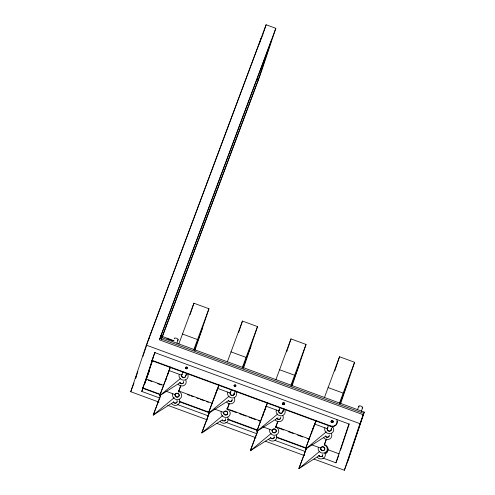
<?xml version="1.0" encoding="UTF-8"?>
<svg xmlns="http://www.w3.org/2000/svg" width="495" height="495" viewBox="0 0 495 495"><rect width="100%" height="100%" fill="white"/><g stroke="black" fill="none" stroke-linecap="round" stroke-linejoin="round"><path stroke-width="0.74" d="M158.994 402.113L130.754 391.731L146.322 345.139L266.112 24.75L275.82 28.32L260.252 74.912L162.205 337.144M137.827 371.621L135.624 378.217L136.459 376.052M142.968 356.239L148.351 340.121L261.49 37.533L259.281 44.129M149.156 338.029L148.333 340.498L148.667 339.607M151.142 332.77L151.272 332.38M160.529 394.824L142.721 388.278L142.851 387.888L160.658 394.435M337.033 421.158A5.173 4.752 18.5 0 1 330.332 426.288L151.934 360.707L154.904 352.65M159.873 398.079L141.762 391.415L154.737 352.589L348.913 423.968L335.938 462.8L322.895 458.005M146.044 379.38L146.174 378.991L163.579 385.388M144.441 384.46L152.342 360.799M144.936 383.124L145.369 381.831M145.586 381.181L152.361 360.911M261.979 37.125L266.112 24.75M161.327 339.125L161.815 337.67L364.246 412.088L348.678 458.679L344.347 470.25L313.941 459.069M162.069 337.107L258.223 79.93L271.198 41.104L159.873 338.846M165.788 380.098L166.308 378.545M190.055 314.715L193.904 303.212L208.952 308.744L194.906 350.435M182.222 374.226A2.067 1.9 18.5 0 0 181.665 375.043L181.733 374.851A2.067 1.9 18.5 0 0 183.113 377.295A2.067 1.9 18.5 0 0 185.668 376.132L186.733 373.279M184.697 372.754L184.827 372.364M180.854 385.586L178.509 392.089M185.631 375.334A2.067 1.9 18.5 0 1 185.6 376.324L185.668 376.132M214.335 397.943L214.855 396.39M215.845 393.469L218.864 384.856M238.602 332.56L242.445 321.057L257.499 326.589L243.447 368.286M230.769 392.071A2.067 1.9 18.5 0 0 230.212 392.888L230.274 392.696A2.067 1.9 18.5 0 0 231.654 395.14A2.067 1.9 18.5 0 0 234.209 393.977L234.147 394.168A2.067 1.9 18.5 0 0 234.178 393.179M229.402 403.431L227.056 409.94M262.882 415.794L263.402 414.235M278.066 417.805L256.806 431.374L267.405 402.701M286.667 351.846L290.992 338.902L306.04 344.433L291.994 386.131M279.316 409.916A2.067 1.9 18.5 0 0 278.753 410.732L278.821 410.541A2.067 1.9 18.5 0 0 280.201 412.985A2.067 1.9 18.5 0 0 282.756 411.821L283.821 408.975M277.942 421.276L275.597 427.785M282.719 411.029A2.067 1.9 18.5 0 1 282.688 412.013L282.756 411.821M311.423 433.639L311.943 432.086M325.97 436.058L305.347 449.219L315.952 420.546M334.731 371.126L339.539 356.746L354.587 362.278L340.541 403.976M327.857 427.76A2.067 1.9 18.5 0 0 327.3 428.577L327.368 428.385A2.067 1.9 18.5 0 0 328.748 430.829A2.067 1.9 18.5 0 0 331.297 429.666L331.235 429.864A2.067 1.9 18.5 0 0 331.266 428.874M330.332 426.288L330.462 425.898A5.173 4.752 18.5 0 0 335.975 424.803A5.173 4.752 18.5 0 0 336.736 419.568M324.448 444.962L324.578 444.572A5.173 4.752 18.5 0 1 328.036 448.965A5.173 4.752 18.5 0 1 325.172 453.426M326.49 439.121L324.411 444.906M340.492 450.233L349.303 423.862M344.347 470.25L359.921 423.652L364.246 412.088M347.676 461.352L363.745 413.418L159.86 338.469M178.788 344.05L193.904 303.212M193.836 349.581L208.952 308.744M227.335 361.894L242.445 321.057M242.383 367.426L257.499 326.589M275.876 379.739L290.992 338.902M290.924 385.271L306.04 344.433M324.423 397.584L339.539 356.746M339.471 403.116L354.587 362.278M160.658 394.973L153.227 415.101L173.844 401.94M209.206 412.818L201.768 432.946L222.391 419.785M257.747 430.662L250.315 450.79L270.932 437.63M306.294 448.507L298.862 468.635L319.479 455.474M130.754 391.731L133.996 383.056M275.82 28.32L159.359 339.805L363.25 414.754M151.934 360.707L152.955 357.972M154.49 353.863L155.003 352.496M142.721 388.278L146.174 378.991M141.762 391.415L143.043 387.993M144.317 384.572L149.335 371.157M161.314 339.007L161.815 337.67M176.901 343.109L178.151 339.774M170.317 367.012L159.712 395.684L180.335 382.524M170.472 367.216L167.322 375.649L169.005 370.526L181.628 375.167M181.665 375.043L182.977 371.522M180.725 385.549L178.571 391.316A4.628 4.251 18.5 0 1 181.424 396.891A4.628 4.251 18.5 0 1 175.595 399.273A4.628 4.251 18.5 0 1 172.736 393.698M194.164 350.355L202.461 328.16M185.6 376.324L186.665 373.478M215.87 393.494L219.019 385.061M230.212 392.888L231.518 389.367M229.272 403.394L227.112 409.161A4.628 4.251 18.5 0 1 229.965 414.736A4.628 4.251 18.5 0 1 224.136 417.118A4.628 4.251 18.5 0 1 221.284 411.543M242.711 368.2L251.008 346.005M234.147 394.168L235.274 391.124M264.151 412.038L267.566 402.905M278.753 410.732L279.997 407.41M277.813 421.239L275.659 427.006A4.628 4.251 18.5 0 1 278.512 432.581A4.628 4.251 18.5 0 1 272.683 434.963A4.628 4.251 18.5 0 1 269.831 429.388M291.252 386.044L299.555 363.85M282.688 412.013L283.759 409.167M312.692 429.883L316.107 420.75M306.733 447.895L298.862 468.635L319.807 451.242M327.3 428.577L328.544 425.255M326.36 439.084L324.2 444.85A4.628 4.251 18.5 0 1 327.059 450.425A4.628 4.251 18.5 0 1 321.224 452.807A4.628 4.251 18.5 0 1 318.372 447.233M339.799 403.889L348.096 381.695M331.235 429.864L332.634 426.102M335.938 462.8L338.753 455.27M357.551 409.526L358.801 406.191M361.183 411.623L362.68 407.614M167.056 376.349L159.712 395.684L180.663 378.291M160.572 395.765L153.227 415.101L174.172 397.708M215.603 394.193L208.259 413.529L228.876 400.368M209.119 413.61L201.768 432.946L222.719 415.553M257.66 431.454L250.315 450.79L271.26 433.397M229.204 396.136L208.259 413.529L217.553 388.371L230.169 393.011M277.751 413.987L256.806 431.374L266.093 406.216L278.716 410.856M326.292 431.832L305.347 449.219L314.641 424.06L327.263 428.701M256.831 79.423L258.223 79.93M182.389 334.001L197.443 339.533M230.936 351.846L245.984 357.378M279.483 369.691L294.531 375.222M328.024 387.536L343.072 393.067M160.553 335.789L174.116 340.777M160.423 336.179L162.564 336.965M166.846 338.543L173.275 340.907M146.322 345.139L359.921 423.652M152.058 360.323L330.462 425.898M178.813 390.988L212.169 403.252M226.673 408.579L260.76 421.109M275.263 426.443L309.35 438.972M148.222 380.179L151.847 381.509M157.651 383.644L161.277 384.974M187.382 394.571L189.56 395.375M191.008 395.907L193.186 396.705M196.812 398.042L198.984 398.84M200.438 399.372L204.064 400.703M206.236 401.507L208.414 402.305M230.169 410.305L236.697 412.7M239.599 413.771L246.126 416.165M249.022 417.236L255.55 419.63M258.452 420.7L260.63 421.499M278.759 428.163L283.833 430.031M288.189 431.628L293.263 433.496M297.613 435.093L302.692 436.961M307.042 438.564L309.22 439.362M327.671 449.639L339.267 453.896M165.924 391.192L175.137 394.577M214.471 409.037L223.684 412.422M263.012 426.882L272.231 430.273M311.559 444.727L320.772 448.117M179.24 401.266L208.946 412.186M227.78 419.11L257.487 430.031M276.328 436.955L306.034 447.876M179.11 401.655L208.816 412.576M227.651 419.5L258.087 430.687M276.198 437.345L306.628 448.532M177.266 404.471L208.42 415.924M225.807 422.315L256.961 433.769M275.078 440.426L305.508 451.613M167.681 405.306L207.504 419.946M216.915 423.404L256.014 437.778M265.425 441.237L304.524 455.61M227.471 412.385A2.067 1.9 18.5 0 1 226.363 414.959A2.067 1.9 18.5 0 1 223.653 413.572A2.067 1.9 18.5 0 1 225.231 411.24M225.763 411.234A2.067 1.9 18.5 0 1 227.174 411.951M227.799 417.279A4.628 4.251 18.5 0 1 226.221 422.65A4.628 4.251 18.5 0 1 220.219 421.61M225.695 418.69A2.067 1.9 18.5 0 1 222.131 420.15M225.361 420.243A2.067 1.9 18.5 0 1 224.087 421.041M223.028 420.967A2.067 1.9 18.5 0 1 222.54 420.738M327.9 449.98A5.173 4.752 18.5 0 1 325.042 453.816M327.393 447.523A5.173 4.752 18.5 0 1 327.82 448.73M324.559 448.074A2.067 1.9 18.5 0 1 322.752 450.747A2.067 1.9 18.5 0 1 320.84 447.963A2.067 1.9 18.5 0 1 324.262 447.641M324.893 452.968A4.628 4.251 18.5 0 1 323.309 458.339A4.628 4.251 18.5 0 1 317.307 457.3M322.783 454.379A2.067 1.9 18.5 0 1 318.922 455.406M322.672 455.487A2.067 1.9 18.5 0 1 321.682 456.582M320.117 456.656A2.067 1.9 18.5 0 1 319.628 456.427M319.213 456.093A2.067 1.9 18.5 0 1 318.898 455.672M322.604 455.685A2.067 1.9 18.5 0 1 322.387 456.13M276.012 430.229A2.067 1.9 18.5 0 1 274.911 432.803A2.067 1.9 18.5 0 1 272.201 431.417A2.067 1.9 18.5 0 1 273.778 429.085M274.31 429.078A2.067 1.9 18.5 0 1 275.715 429.796M276.346 435.124A4.628 4.251 18.5 0 1 274.762 440.494A4.628 4.251 18.5 0 1 268.766 439.455M274.236 436.534A2.067 1.9 18.5 0 1 270.381 437.561M274.125 437.642A2.067 1.9 18.5 0 1 272.634 438.886M271.569 438.811A2.067 1.9 18.5 0 1 271.081 438.582M274.063 437.84A2.067 1.9 18.5 0 1 273.84 438.285M178.924 394.54A2.067 1.9 18.5 0 1 177.823 397.114A2.067 1.9 18.5 0 1 175.106 395.728A2.067 1.9 18.5 0 1 176.684 393.395M177.222 393.389A2.067 1.9 18.5 0 1 178.225 393.76M179.258 399.434A4.628 4.251 18.5 0 1 177.674 404.805A4.628 4.251 18.5 0 1 171.672 403.765M176.981 400.362A2.067 1.9 18.5 0 1 176.034 402.881A2.067 1.9 18.5 0 1 173.293 401.872M177.037 401.952A2.067 1.9 18.5 0 1 175.546 403.196M175.013 403.221A2.067 1.9 18.5 0 1 173.993 402.893M174.395 338.828A2.067 0.817 20.5 0 1 175.304 338.011A2.067 0.817 20.5 0 1 177.86 339.106A2.067 0.817 20.5 0 1 177.396 340.114M359.184 406.946A2.067 0.817 20.5 0 1 359.549 405.851A2.067 0.817 20.5 0 1 362.297 406.859A2.067 0.817 20.5 0 1 361.932 407.954M332.331 420.948A1.033 0.953 18.5 0 1 332.85 422.414M331.223 422.433A1.033 0.953 18.5 0 1 330.969 421.728M282.998 403.116A1.033 0.953 18.5 0 1 284.124 404.749M282.676 404.588A1.033 0.953 18.5 0 1 282.447 404.13M331.378 433.552A4.628 4.251 18.5 0 1 329.794 438.929A4.628 4.251 18.5 0 1 323.798 437.889M332.665 426.764A4.628 4.251 18.5 0 1 330.085 433.657A4.628 4.251 18.5 0 1 324.862 427.816M329.268 434.969A2.067 1.9 18.5 0 1 325.413 435.99M331.217 429.14A2.067 1.9 18.5 0 1 328.538 431.195A2.067 1.9 18.5 0 1 327.851 427.903M329.156 436.076A2.067 1.9 18.5 0 1 326.118 437.011M325.698 436.677A2.067 1.9 18.5 0 1 325.388 436.256M332.807 422.285A1.033 0.953 18.5 0 1 332.826 422.538M282.837 415.707A4.628 4.251 18.5 0 1 281.253 421.084A4.628 4.251 18.5 0 1 275.251 420.045M284.118 408.92A4.628 4.251 18.5 0 1 281.537 415.812A4.628 4.251 18.5 0 1 276.315 409.971M280.727 417.124A2.067 1.9 18.5 0 1 276.866 418.145M282.67 411.296A2.067 1.9 18.5 0 1 279.991 413.35A2.067 1.9 18.5 0 1 279.31 410.058M280.615 418.232A2.067 1.9 18.5 0 1 276.841 418.411M234.29 397.862A4.628 4.251 18.5 0 1 232.706 403.239A4.628 4.251 18.5 0 1 226.71 402.194M235.571 391.075A4.628 4.251 18.5 0 1 232.996 397.968A4.628 4.251 18.5 0 1 227.774 392.127M232.18 399.273A2.067 1.9 18.5 0 1 228.325 400.3M234.129 393.451A2.067 1.9 18.5 0 1 231.45 395.505A2.067 1.9 18.5 0 1 230.763 392.213M232.068 400.381A2.067 1.9 18.5 0 1 228.294 400.566M185.743 380.018A4.628 4.251 18.5 0 1 184.159 385.395A4.628 4.251 18.5 0 1 178.163 384.349M187.692 374.195A4.628 4.251 18.5 0 1 183.855 380.166A4.628 4.251 18.5 0 1 179.227 374.282M183.639 381.428A2.067 1.9 18.5 0 1 179.778 382.456M185.582 375.606A2.067 1.9 18.5 0 1 183.162 377.735A2.067 1.9 18.5 0 1 181.863 374.727M183.527 382.536A2.067 1.9 18.5 0 1 180.069 383.142M185.52 367.556C186.504 371.368 188.762 365.304 185.52 367.556M234.067 385.407C235.051 389.212 237.309 383.149 234.067 385.407M223.882 413.771A2.067 1.9 18.5 0 0 227.44 414.03A2.067 1.9 18.5 0 0 225.751 411.029A2.067 1.9 18.5 0 0 223.882 413.771M320.977 449.46A2.067 1.9 18.5 0 0 324.528 449.72A2.067 1.9 18.5 0 0 322.839 446.725A2.067 1.9 18.5 0 0 320.977 449.46M272.429 431.615A2.067 1.9 18.5 0 0 275.981 431.875A2.067 1.9 18.5 0 0 274.292 428.88A2.067 1.9 18.5 0 0 272.429 431.615M175.341 395.926A2.067 1.9 18.5 0 0 178.893 396.186A2.067 1.9 18.5 0 0 177.204 393.185A2.067 1.9 18.5 0 0 175.341 395.926M282.806 404.198A1.033 0.953 18.5 0 0 284.551 403.963A1.033 0.953 18.5 0 0 283.381 402.658A1.033 0.953 18.5 0 0 282.806 404.198M331.353 422.043A1.033 0.953 18.5 0 0 333.098 421.808A1.033 0.953 18.5 0 0 331.928 420.503A1.033 0.953 18.5 0 0 331.353 422.043M331.427 421.981A0.928 0.854 18.5 0 0 332.999 421.771A0.928 0.854 18.5 0 0 331.947 420.595A0.928 0.854 18.5 0 0 331.427 421.981M282.886 404.137A0.928 0.854 18.5 0 0 284.458 403.926A0.928 0.854 18.5 0 0 283.406 402.751A0.928 0.854 18.5 0 0 282.886 404.137M234.339 386.292A0.928 0.854 18.5 0 0 235.911 386.081A0.928 0.854 18.5 0 0 234.859 384.906A0.928 0.854 18.5 0 0 234.339 386.292M185.798 368.447A0.928 0.854 18.5 0 0 187.364 368.237A0.928 0.854 18.5 0 0 186.312 367.061A0.928 0.854 18.5 0 0 185.798 368.447"/></g></svg>
